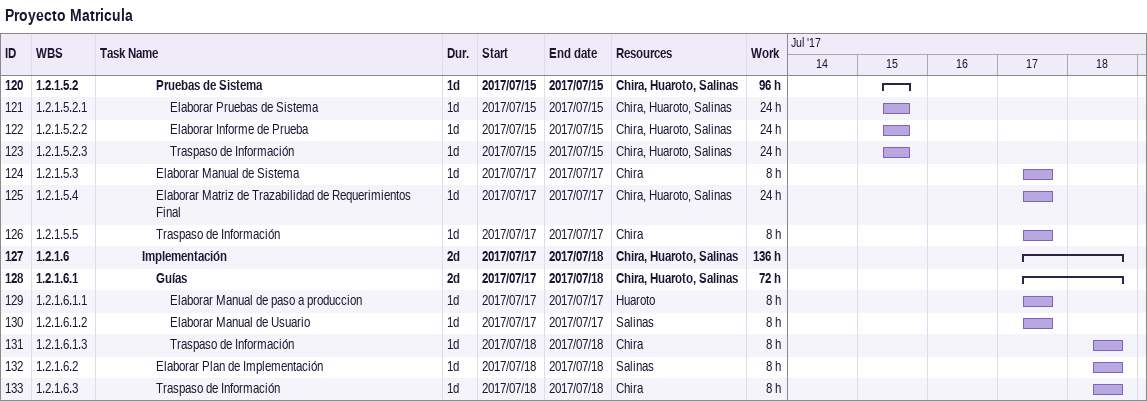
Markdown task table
Proyecto Matricula

| ID | WBS | Task | Duration | Start | Finish | Resources | Work (h) |
|---|---|---|---|---|---|---|---|
| 120 | 1.2.1.5.2 | **Pruebas de Sistema** | 1d | 2017-07-15 | 2017-07-15 | Chira, Huaroto, Salinas | 96 |
| 121 | 1.2.1.5.2.1 | Elaborar Pruebas de Sistema | 1d | 2017-07-15 | 2017-07-15 | Chira, Huaroto, Salinas | 24 |
| 122 | 1.2.1.5.2.2 | Elaborar Informe de Prueba | 1d | 2017-07-15 | 2017-07-15 | Chira, Huaroto, Salinas | 24 |
| 123 | 1.2.1.5.2.3 | Traspaso de Información | 1d | 2017-07-15 | 2017-07-15 | Chira, Huaroto, Salinas | 24 |
| 124 | 1.2.1.5.3 | Elaborar Manual de Sistema | 1d | 2017-07-17 | 2017-07-17 | Chira | 8 |
| 125 | 1.2.1.5.4 | Elaborar Matriz de Trazabilidad de Requerimientos Final | 1d | 2017-07-17 | 2017-07-17 | Chira, Huaroto, Salinas | 24 |
| 126 | 1.2.1.5.5 | Traspaso de Información | 1d | 2017-07-17 | 2017-07-17 | Chira | 8 |
| 127 | 1.2.1.6 | **Implementación** | 2d | 2017-07-17 | 2017-07-18 | Chira, Huaroto, Salinas | 136 |
| 128 | 1.2.1.6.1 | **Guías** | 2d | 2017-07-17 | 2017-07-18 | Chira, Huaroto, Salinas | 72 |
| 129 | 1.2.1.6.1.1 | Elaborar Manual de paso a produccion | 1d | 2017-07-17 | 2017-07-17 | Huaroto | 8 |
| 130 | 1.2.1.6.1.2 | Elaborar Manual de Usuario | 1d | 2017-07-17 | 2017-07-17 | Salinas | 8 |
| 131 | 1.2.1.6.1.3 | Traspaso de Información | 1d | 2017-07-18 | 2017-07-18 | Chira | 8 |
| 132 | 1.2.1.6.2 | Elaborar Plan de Implementación | 1d | 2017-07-18 | 2017-07-18 | Salinas | 8 |
| 133 | 1.2.1.6.3 | Traspaso de Información | 1d | 2017-07-18 | 2017-07-18 | Chira | 8 |
